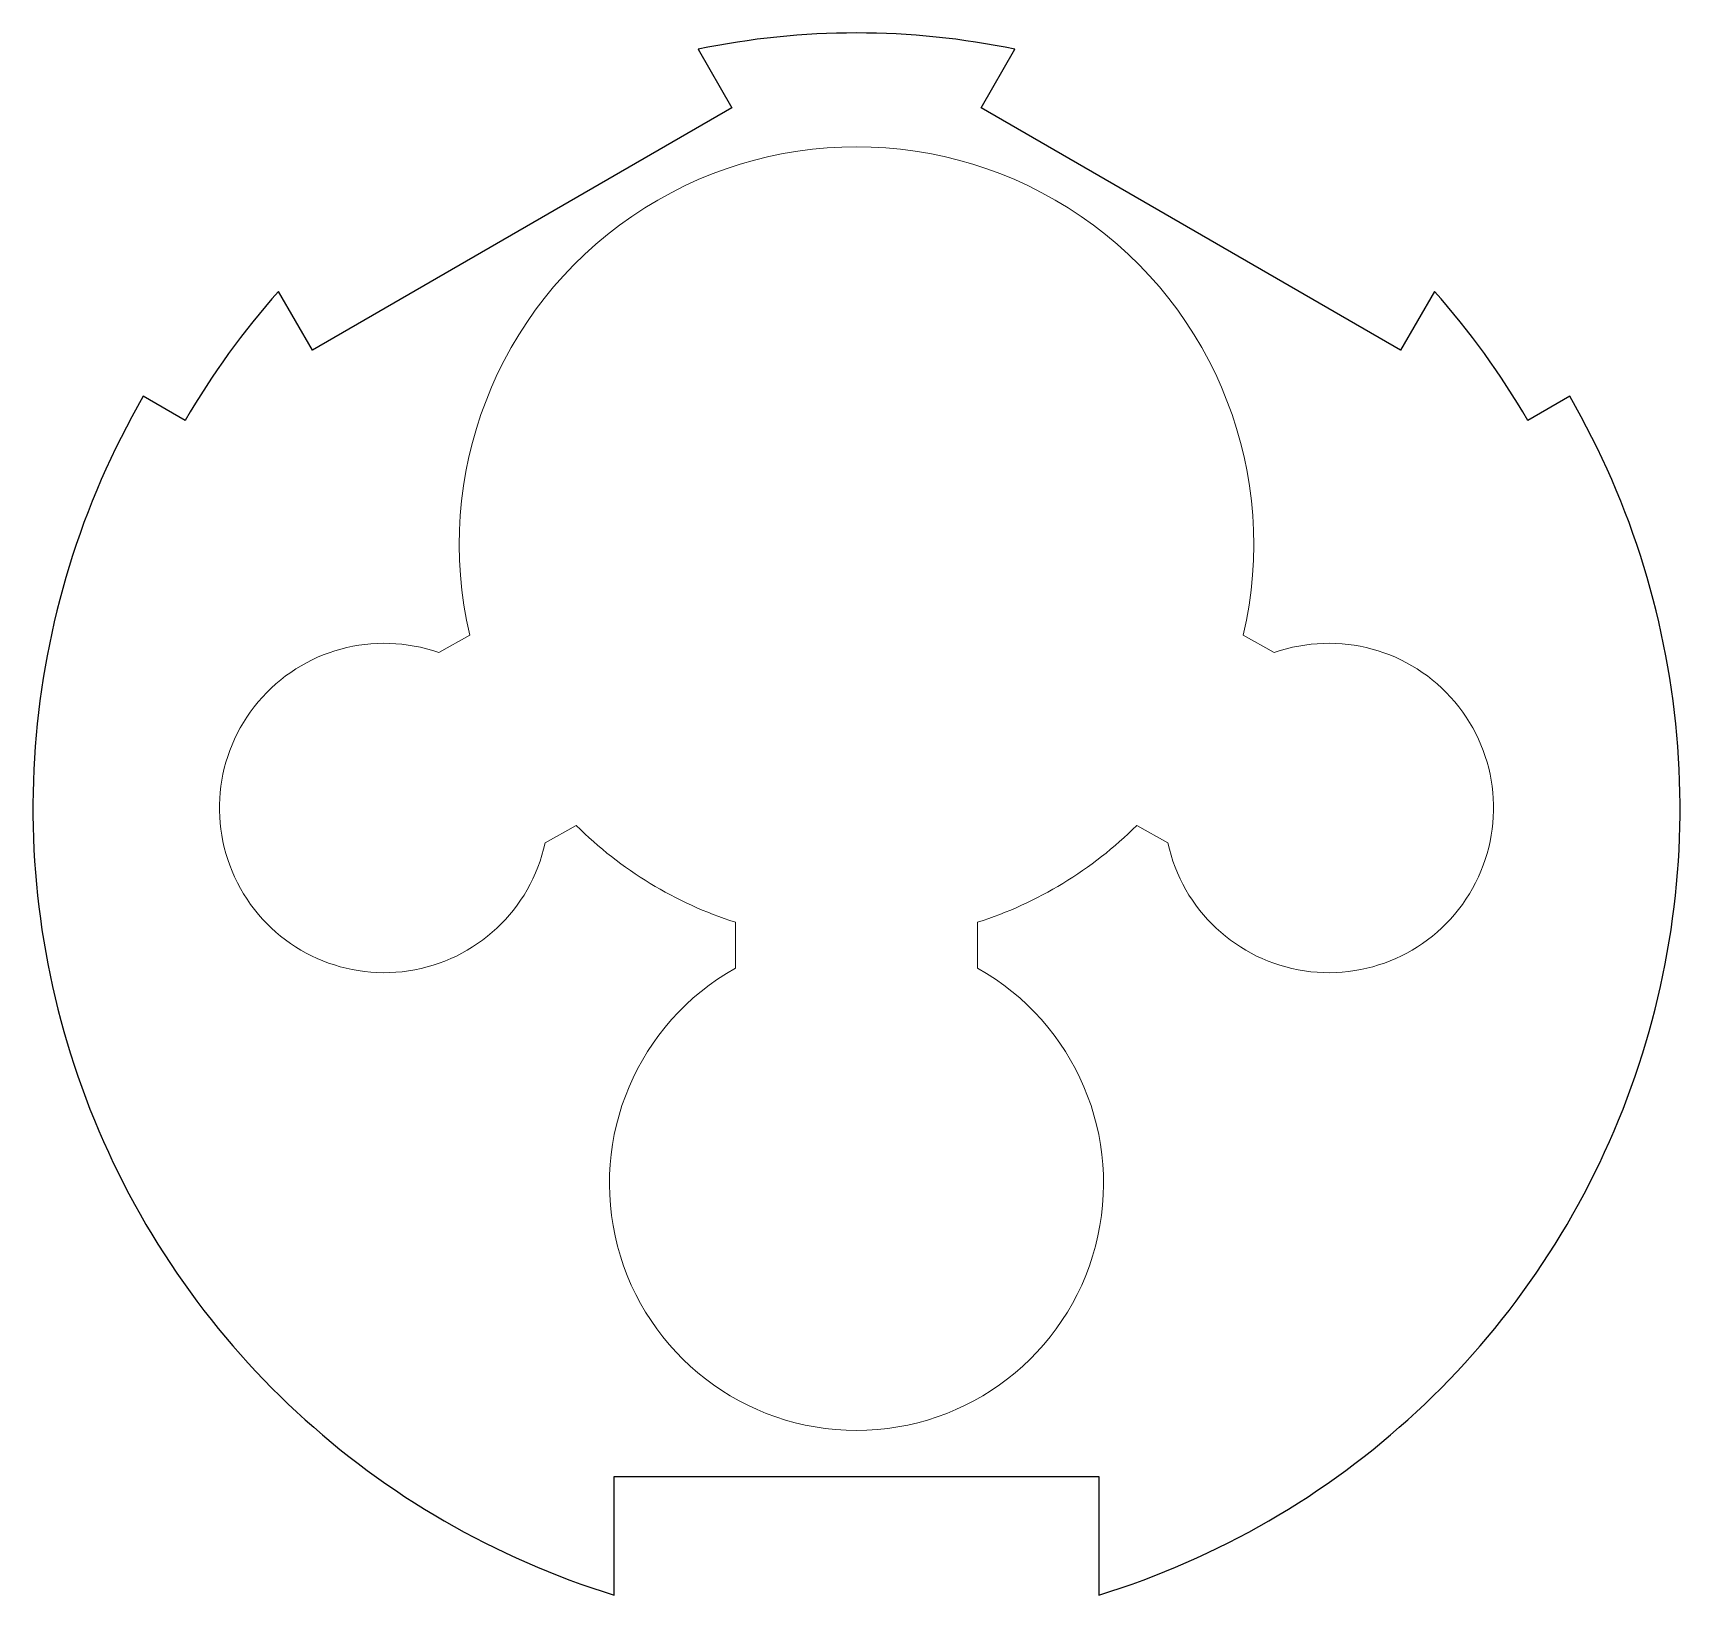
# Model space of a CAD drawing. Header units: millimetres. Extents: x -17 to 17, y -16.2 to 16.
import ezdxf

# ---------------------------------------------------------------- set-up
doc = ezdxf.new("R2010")
doc.units = ezdxf.units.MM

msp = doc.modelspace()

# ---------------------------------------------------------------- linework, layer by layer
at = {"color": 7, "linetype": 'Continuous'}
for p, q in [((-3.269, 15.662), (-2.57, 14.451)), ((2.57, 14.451), (3.269, 15.662)), ((-2.57, 14.451), (-11.23, 9.451)), ((11.23, 9.451), (2.57, 14.451)), ((-11.23, 9.451), (-11.929, 10.662)), ((11.929, 10.662), (11.23, 9.451)), ((-13.856, 8), (-14.722, 8.5)), ((14.722, 8.5), (13.856, 8)), ((-5, -16.248), (-5, -13.8)), ((-5, -13.8), (5, -13.8)), ((5, -13.8), (5, -16.248))]:
    msp.add_line(p, q, dxfattribs=at)
at = {"color": 7, "linetype": 'Continuous', "lineweight": 15}
for p, q in [((-3.269, 15.662), (-2.57, 14.451)), ((2.57, 14.451), (3.269, 15.662)), ((-2.57, 14.451), (-11.23, 9.451)), ((11.23, 9.451), (2.57, 14.451)), ((-11.23, 9.451), (-11.929, 10.662)), ((11.929, 10.662), (11.23, 9.451)), ((-13.856, 8), (-14.722, 8.5)), ((13.856, 8), (14.722, 8.5)), ((-7.981, 3.567), (-8.623, 3.208)), ((8.623, 3.208), (7.981, 3.567)), ((-6.427, -0.72), (-5.785, -0.361)), ((5.785, -0.361), (6.427, -0.72)), ((-2.5, -2.36), (-2.5, -3.305)), ((2.5, -3.305), (2.5, -2.36)), ((-5, -13.8), (5, -13.8)), ((-5, -16.248), (-5, -13.8)), ((5, -13.8), (5, -16.248))]:
    msp.add_line(p, q, dxfattribs=at)
at = {"color": 7, "linetype": 'Continuous'}
for radius, start, end in [(16, 78.21, 101.79), (16, 138.21, 150), (16, 30, 41.79), (17, 150, 252.8954), (17, 287.1046, 30)]:
    msp.add_arc((0, 0), radius, start, end, dxfattribs=at)
at = {"color": 7, "linetype": 'Continuous', "lineweight": 15}
for centre, radius, start, end in [((0, 0), 16, 78.21, 101.79), ((0, 5.45), 8.2, 346.7216, 193.2784), ((0, 0), 16, 138.21, 150), ((0, 0), 16, 30, 41.79), ((0, 0), 17, 150, 252.8954), ((0, 0), 17, 287.1046, 30), ((-9.75, 0), 3.4, 70.6387, 347.7695), ((9.75, 0), 3.4, 192.2305, 109.3613), ((0, 5.45), 8.2, 225.1298, 252.2492), ((0, 5.45), 8.2, 287.7508, 314.8702), ((0, -7.75), 5.1, 119.3535, 60.6465)]:
    msp.add_arc(centre, radius, start, end, dxfattribs=at)

doc.saveas('drawing.dxf')
